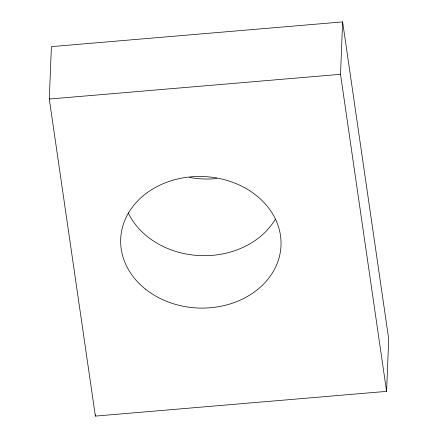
<?xml version="1.0" encoding="UTF-8"?>
<svg xmlns="http://www.w3.org/2000/svg" width="438" height="438" viewBox="0 0 438 438"><rect width="100%" height="100%" fill="white"/><g stroke="black" fill="none" stroke-linecap="round" stroke-linejoin="round"><path stroke-width="0.66" d="M49.297 99.037L51.399 46.625L342.625 21.9L388.703 338.963L386.601 391.375L95.374 416.1L49.297 99.037L340.523 74.312L342.625 21.9M95.374 416.1L95.429 414.737M340.523 74.312L386.601 391.375M216.64 178.584A80.22 65.793 2.3 0 1 189.681 177.428M275.146 219.471A80.22 65.793 2.3 0 1 199.799 255.584A80.22 65.793 2.3 0 1 128.235 212.797M145.46 289.14A80.22 65.793 2.3 0 0 278.771 258.869A80.22 65.793 2.3 0 0 178.315 178.824A80.22 65.793 2.3 0 0 145.46 289.14"/></g></svg>
